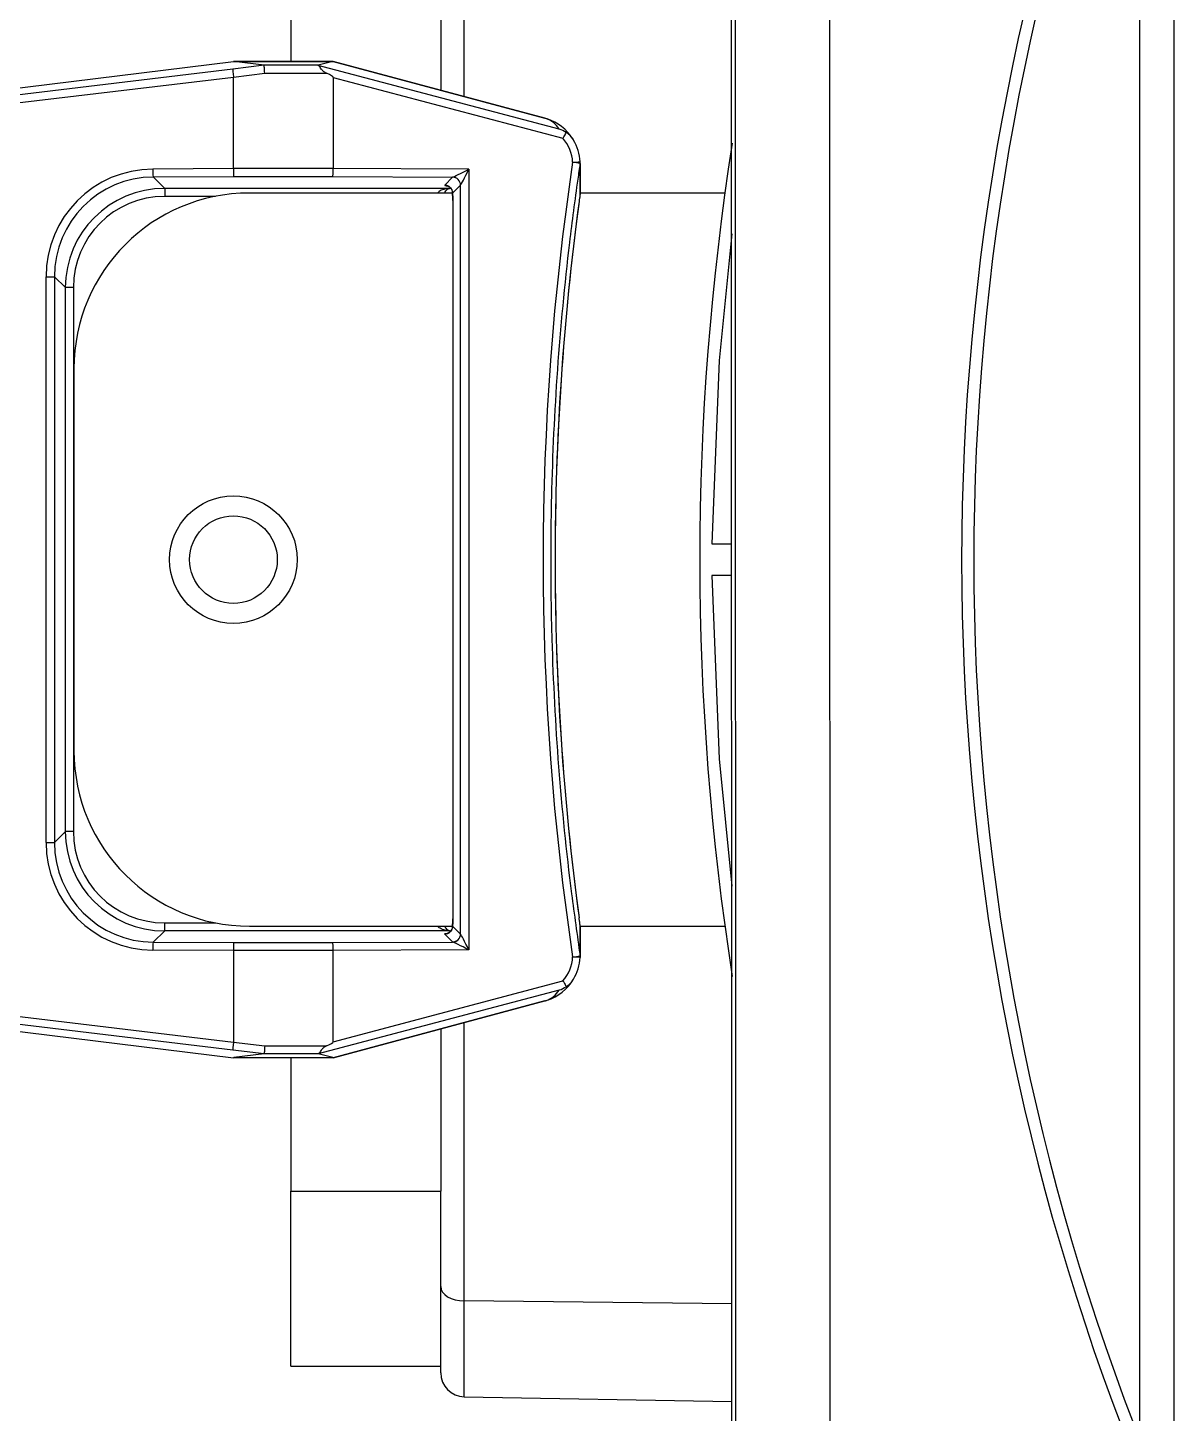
# Model space of a CAD drawing. Extents: x 8 to 113, y 1 to 87.
# Drawn here: x 44.79 to 46.229, y 35.747 to 37.486 of the extents above; entities that cross this region are included whole.
import ezdxf

# ---------------------------------------------------------------- set-up
doc = ezdxf.new("R2010")
doc.units = 0
doc.header["$MEASUREMENT"] = 0
doc.layers.add('OBJECT', color=7, linetype='CONTINUOUS')

msp = doc.modelspace()

# ---------------------------------------------------------------- linework, layer by layer
at = {"layer": 'OBJECT'}
for p, q in [((45.3083, 44.9982), (45.3083, 37.407)), ((45.1203, 40.0032), (45.1203, 37.4432)), ((45.6785, 35.473), (45.6781, 38.1614)), ((45.6735, 35.5047), (45.6731, 38.1297)), ((45.796, 38.1308), (45.7964, 35.5036)), ((46.2285, 35.6058), (46.2281, 38.0286)), ((46.1855, 35.7131), (46.1851, 37.9212)), ((45.3378, 37.3992), (45.3378, 37.7485)), ((44.7597, 37.4078), (45.0482, 37.4432)), ((45.0869, 37.4386), (45.0474, 37.4337)), ((45.0483, 37.4432), (45.0482, 37.4432)), ((45.1733, 37.4432), (45.0483, 37.4432)), ((45.0869, 37.4386), (45.0487, 37.4432)), ((45.0487, 37.4432), (45.1732, 37.4432)), ((45.1545, 37.4386), (45.0869, 37.4386)), ((45.1732, 37.4432), (45.1545, 37.4386)), ((45.4569, 37.3584), (45.1547, 37.4384)), ((45.4388, 37.372), (45.1733, 37.4432)), ((45.1733, 37.4432), (45.1733, 37.4432)), ((45.1733, 37.4432), (45.1733, 37.4432)), ((45.1733, 37.4432), (45.4389, 37.3721)), ((45.0474, 37.4337), (44.6388, 37.3847)), ((44.6395, 37.3748), (45.0483, 37.4238)), ((45.0483, 37.4238), (45.0875, 37.4286)), ((45.0483, 37.3088), (45.0483, 37.4238)), ((45.0875, 37.4286), (45.165, 37.4286)), ((45.1733, 37.4233), (45.1733, 37.3088)), ((45.1733, 37.4233), (45.4616, 37.3469)), ((45.4831, 37.3153), (45.4832, 37.3127)), ((45.4833, 37.3141), (45.4832, 37.3174)), ((45.4833, 37.2783), (45.4833, 37.3141)), ((45.0483, 37.3088), (44.9472, 37.3083)), ((44.9477, 37.2984), (45.0486, 37.2988)), ((44.9621, 37.284), (44.9477, 37.2984)), ((45.1733, 37.3088), (45.0483, 37.3088)), ((45.0483, 37.3088), (45.0483, 37.3088)), ((45.0486, 37.2988), (45.1731, 37.2988)), ((45.1731, 37.2988), (45.3233, 37.2981)), ((45.1733, 37.3088), (45.1733, 37.3088)), ((45.3436, 37.308), (45.1733, 37.3088)), ((45.3232, 37.298), (45.3133, 37.2882)), ((45.3436, 37.308), (45.3436, 36.3285)), ((45.3177, 37.284), (44.9621, 37.284)), ((44.9621, 37.284), (44.9621, 37.2741)), ((45.3232, 37.2782), (45.0683, 37.2782)), ((45.3183, 37.2838), (45.3192, 37.2841)), ((45.3187, 37.2836), (45.3183, 37.2838)), ((45.3192, 37.2841), (45.3187, 37.2836)), ((45.3233, 37.2782), (45.3331, 37.2881)), ((45.3331, 36.3484), (45.3331, 37.2881)), ((45.6648, 37.2782), (45.4833, 37.2782)), ((44.9621, 37.2741), (45.0257, 37.2741)), ((45.3234, 37.269), (45.3234, 36.3675)), ((45.3234, 37.269), (45.3234, 36.3675)), ((45.3234, 37.269), (45.3234, 37.269)), ((45.4832, 37.2769), (45.4832, 37.2767)), ((44.8133, 36.4632), (44.8133, 37.1732)), ((44.8133, 37.1732), (44.8238, 37.1732)), ((44.8238, 37.1732), (44.8238, 36.4632)), ((44.8238, 37.1732), (44.8375, 37.1595)), ((44.8375, 36.4769), (44.8375, 37.1595)), ((44.8475, 37.1595), (44.8375, 37.1595)), ((44.8475, 37.1595), (44.8475, 36.4769)), ((44.8483, 37.0582), (44.8483, 36.5782)), ((44.8133, 36.4632), (44.8238, 36.4632)), ((44.8238, 36.4632), (44.8375, 36.4769)), ((44.8475, 36.4769), (44.8375, 36.4769)), ((44.9621, 36.3524), (44.9621, 36.3624)), ((44.9621, 36.3624), (45.0257, 36.3624)), ((45.0683, 36.3582), (45.3232, 36.3582)), ((45.3233, 36.3582), (45.3331, 36.3484)), ((45.3234, 36.3675), (45.3234, 36.3675)), ((45.4832, 36.3595), (45.4832, 36.3597)), ((45.4833, 36.3582), (45.4833, 36.3223)), ((45.4833, 36.3582), (45.6648, 36.3582)), ((44.9621, 36.3524), (44.9477, 36.3381)), ((45.3177, 36.3524), (44.9621, 36.3524)), ((45.3232, 36.3384), (45.3133, 36.3483)), ((45.3187, 36.3528), (45.3183, 36.3526)), ((45.3183, 36.3526), (45.3192, 36.3523)), ((45.3192, 36.3523), (45.3187, 36.3528)), ((45.0483, 36.3277), (44.9472, 36.3281)), ((44.9477, 36.3381), (45.0486, 36.3376)), ((45.0483, 36.3277), (45.0483, 36.2127)), ((45.1733, 36.3277), (45.0483, 36.3277)), ((45.0483, 36.3277), (45.0483, 36.3277)), ((45.0486, 36.3376), (45.1731, 36.3376)), ((45.1731, 36.3376), (45.3233, 36.3383)), ((45.3436, 36.3285), (45.1733, 36.3277)), ((45.1733, 36.2131), (45.1733, 36.3277)), ((45.1733, 36.3277), (45.1733, 36.3277)), ((45.4831, 36.3211), (45.4832, 36.3238)), ((45.4833, 36.3223), (45.4832, 36.3191)), ((45.1733, 36.2131), (45.4616, 36.2895)), ((45.4569, 36.2781), (45.1547, 36.198)), ((44.6395, 36.2617), (45.0483, 36.2126)), ((45.1733, 36.1932), (45.4388, 36.2644)), ((45.4389, 36.2644), (45.1733, 36.1932)), ((45.0474, 36.2027), (44.6388, 36.2518)), ((45.3378, 35.8879), (45.3378, 36.2373)), ((44.7597, 36.2287), (45.0482, 36.1932)), ((45.3083, 36.2294), (45.3083, 36.0256)), ((45.0869, 36.1979), (45.0474, 36.2027)), ((45.0483, 36.2127), (45.0875, 36.2079)), ((45.0875, 36.2079), (45.165, 36.2079)), ((45.0483, 36.1932), (45.0482, 36.1932)), ((45.1733, 36.1932), (45.0483, 36.1932)), ((45.0869, 36.1979), (45.0487, 36.1933)), ((45.0487, 36.1933), (45.1732, 36.1933)), ((45.1545, 36.1979), (45.0869, 36.1979)), ((45.1203, 36.1932), (45.1203, 36.0256)), ((45.1732, 36.1933), (45.1545, 36.1979)), ((45.1733, 36.1932), (45.1733, 36.1932)), ((45.1733, 36.1932), (45.1733, 36.1932)), ((45.1203, 35.8062), (45.1203, 36.0256)), ((45.1203, 36.0256), (45.3083, 36.0256)), ((45.3083, 35.8062), (45.3083, 36.0256)), ((45.6735, 35.8844), (45.3378, 35.8879)), ((45.3378, 35.7677), (45.3378, 35.8879)), ((45.1203, 35.8062), (45.3083, 35.8062)), ((45.3378, 35.7677), (45.6735, 35.7618))]:
    msp.add_line(p, q, dxfattribs=at)
at = {"layer": 'OBJECT', "flags": 128}
for points in [[(45.0875, 37.4286), (45.0874, 37.4305), (45.0873, 37.4323), (45.0872, 37.434), (45.0871, 37.4355), (45.087, 37.4367), (45.0869, 37.4377), (45.0869, 37.4383), (45.0869, 37.4386)], [(45.6733, 37.2268), (45.6576, 37.0682), (45.6484, 36.8382)], [(45.6484, 36.7982), (45.6576, 36.5682), (45.6734, 36.4086)], [(45.0875, 36.2079), (45.0874, 36.206), (45.0873, 36.2042), (45.0872, 36.2025), (45.0871, 36.201), (45.087, 36.1997), (45.0869, 36.1988), (45.0869, 36.1982), (45.0869, 36.1979)], [(45.3083, 35.9059), (45.3089, 35.9024), (45.3106, 35.8991), (45.3133, 35.896), (45.3169, 35.8933), (45.3214, 35.8911), (45.3265, 35.8894), (45.332, 35.8883), (45.3378, 35.8879)]]:
    msp.add_lwpolyline(points, dxfattribs=at)
at = {"layer": 'OBJECT'}
for radius in [0.08, 0.055]:
    msp.add_circle((45.0483, 36.8182), radius, dxfattribs=at)
for centre, radius, start, end in [((49.0081, 36.8177), 3.0463, 159.0309, 200.9861), ((49.0083, 36.8177), 3.0313, 159.0309, 200.9861), ((45.4397, 37.3718), 0.000912, 163.5789, 166.1941), ((45.4311, 37.3431), 0.03, 71.9826, 75), ((45.4233, 37.3141), 0.06, 71.9826, 75), ((45.4311, 37.3431), 0.03, 30.6915, 71.9826), ((45.4373, 37.3569), 0.015, 71.981, 78.0259), ((45.4233, 37.3141), 0.06, 32.7683, 71.9826), ((45.4239, 37.3141), 0.05, 3.0951, 41.0152), ((45.4233, 37.3141), 0.06, 3.0951, 30.6343), ((49.0083, 36.8182), 3.375, 171.095, 188.9198), ((45.4337, 38.1), 0.7842, 272.9273, 273.6184), ((45.4276, 36.9931), 0.327, 80.2224, 81.8786), ((45.4739, 37.3169), 0.00934, 350.7405, 3.1119), ((45.4744, 37.3141), 0.00888, 350.5151, 359.9919), ((45.005, 37.3064), 0.0579, 178.0846, 187.9764), ((45.3231, 37.288), 0.0101, 0.5087, 89.4913), ((45.3231, 37.288), 0.0101, 0.6415, 89.0048), ((45.0683, 37.0582), 0.22, 90, 180), ((45.3132, 37.2781), 0.0101, 0.507, 89.4947), ((45.4733, 37.2783), 0.01, 350.9914, 0), ((45.4746, 37.2783), 0.00871, 351.0196, 359.9938), ((48.8233, 36.8182), 3.3715, 172.3396, 180), ((48.8233, 36.8182), 3.3716, 172.3396, 187.6604), ((48.8233, 36.8182), 3.3715, 180, 187.6604), ((45.0683, 36.5782), 0.22, 180, 270), ((45.3132, 36.3583), 0.0101, 270.508, 359.4903), ((45.4733, 36.3582), 0.01, 0, 9.0086), ((45.4746, 36.3582), 0.00871, 0.0062, 8.9804), ((45.3231, 36.3485), 0.0101, 270.5087, 359.4913), ((45.3231, 36.3484), 0.0101, 270.9969, 359.3568), ((45.005, 36.3301), 0.0579, 172.0234, 181.9156), ((45.4744, 36.3223), 0.00888, 0.0085, 9.4845), ((45.4239, 36.3223), 0.05, 318.9848, 356.9049), ((45.4273, 36.6456), 0.3293, 278.1238, 279.7682), ((45.4327, 35.5179), 0.8027, 86.3878, 87.0629), ((45.4233, 36.3223), 0.06, 329.3657, 356.9049), ((45.4739, 36.3196), 0.00934, 356.8855, 9.2629), ((45.4233, 36.3223), 0.06, 288.0174, 329.3657), ((45.4311, 36.2934), 0.03, 288.0174, 329.3085), ((45.4311, 36.2934), 0.03, 285, 288.0174), ((45.4403, 36.2648), 0.00149, 194.2007, 195.8171), ((45.4233, 36.3223), 0.06, 285, 288.0174), ((45.4373, 36.2795), 0.0149, 281.9781, 288.0356), ((45.3383, 35.7977), 0.03, 180, 269)]:
    msp.add_arc(centre, radius, start, end, dxfattribs=at)
for centre, major_axis, ratio, start_param, end_param in [((44.0703, 37.3232), (0.9787, 0.1198), 0.00637, 0.025792, 0.038881), ((45.0053, 37.4286), (0.0816, 0.01), 0.00637, 6.282798, 6.308978), ((45.1919, 37.4286), (0.0374, -0.01), 0.013598, 3.116926, 3.257527), ((45.6215, 37.3232), (0.4485, -0.1198), 0.013598, 3.110409, 3.116926), ((45.0486, 37.4238), (-0.00121, 0.00993), 0.026195, 0.052396, 1.564478), ((44.8589, 37.4005), (0.1894, 0.0233), 0.052407, 6.276733, 6.283087), ((44.9888, 37.4721), (0.1845, -0.0489), 0.05238, 0.013879, 0.314549), ((48.8143, 36.8182), (3.3775, 0), 0.999996, 2.993427, 3.289759), ((44.9482, 37.1728), (-0.0387, 0.1299), 0.994537, 5.999728, 7.562929), ((44.9487, 37.1728), (-0.0407, 0.1188), 0.993756, 5.959345, 7.522545), ((45.0486, 37.3088), (-0.00002, 0.01), 0.026383, 1.570735, 3.054265), ((45.1731, 37.3088), (0.00002, 0.01), 0.027111, 3.228923, 4.712453), ((45.3431, 37.2979), (0.02, 0), 0.087489, 3.000246, 3.054326), ((45.3431, 37.308), (0.0199, 0.0099), 0.010836, 3.250535, 4.734193), ((45.3431, 37.308), (0.01, 0.0199), 0.021745, 3.239645, 4.723303), ((44.9629, 37.1586), (0.089, -0.089), 0.993631, 2.359993, 3.923193), ((45.3195, 37.2785), (0.0117, 0.004), 0.411517, 1.295645, 1.497694), ((45.3212, 37.269), (0, 0.025), 0.087489, 4.712389, 5.090323), ((45.3431, 37.2879), (0.01, 0), 0.174977, 3.000246, 3.054326), ((44.9629, 37.1586), (-0.0819, 0.0819), 0.992433, 5.501585, 7.064785), ((44.9482, 36.4636), (0.0387, 0.1299), 0.994537, 1.861849, 3.425049), ((44.9487, 36.4636), (0.0407, 0.1188), 0.993756, 1.902233, 3.465433), ((44.9629, 36.4778), (0.089, 0.089), 0.993631, 2.359993, 3.923193), ((44.9629, 36.4778), (-0.0819, -0.0819), 0.992433, 5.501585, 7.064785), ((45.3212, 36.3675), (0, 0.025), 0.087489, 4.334455, 4.712389), ((45.3195, 36.3579), (0.0117, -0.004), 0.411517, 4.785491, 4.989143), ((45.3431, 36.3485), (0.01, 0), 0.174977, 3.228859, 3.282939), ((45.3431, 36.3285), (-0.01, 0.0199), 0.021745, 4.701475, 6.185133), ((45.0486, 36.3277), (0.00002, 0.01), 0.026383, 0.087327, 1.570857), ((45.1731, 36.3277), (-0.00002, 0.01), 0.027111, 4.712325, 6.195854), ((45.3431, 36.3386), (0.02, 0), 0.087489, 3.228859, 3.282939), ((45.3431, 36.3285), (0.0199, -0.0099), 0.010836, 1.548992, 3.03265), ((45.0486, 36.2127), (0.00121, 0.00993), 0.026195, 1.577115, 3.089197), ((44.8589, 36.2359), (0.1894, -0.0233), 0.052407, 0.000098, 0.006453), ((44.9888, 36.1644), (0.1845, 0.0489), 0.05238, 5.968636, 6.269306), ((44.0703, 36.3132), (0.9787, -0.1198), 0.00637, 6.244304, 6.257393), ((45.0053, 36.2079), (0.0816, -0.01), 0.00637, 6.257393, 6.283573), ((45.1919, 36.2079), (0.0374, 0.01), 0.013598, 3.025658, 3.166259), ((45.6215, 36.3132), (0.4485, 0.1198), 0.013598, 3.166259, 3.172777)]:
    msp.add_ellipse(centre, major_axis=major_axis, ratio=ratio, start_param=start_param, end_param=end_param, dxfattribs=at)
for points, knots in [([(45.165, 37.4286), (45.1635, 37.4294), (45.161, 37.4307), (45.1584, 37.4337), (45.1569, 37.4363), (45.1557, 37.4379), (45.155, 37.4383), (45.1547, 37.4384)], [0, 0, 0, 0, 0.2815, 0.477143, 0.672465, 0.878459, 1, 1, 1, 1]), ([(45.4658, 37.3542), (45.4629, 37.3558), (45.46, 37.3574), (45.4569, 37.3584), (45.4569, 37.3584)], [0, 0, 0, 0, 0.980022, 1, 1, 1, 1]), ([(45.4616, 37.3469), (45.4616, 37.347), (45.462, 37.3475), (45.4629, 37.3491), (45.4643, 37.3514), (45.4653, 37.3532), (45.4657, 37.354), (45.4658, 37.3542)], [0, 0, 0, 0, 0.01718, 0.202305, 0.556615, 0.898384, 1, 1, 1, 1]), ([(45.475, 37.3447), (45.4749, 37.3448), (45.4733, 37.3475), (45.4704, 37.351), (45.4668, 37.3535), (45.4658, 37.3542)], [0, 0, 0, 0, 0.021195, 0.717119, 1, 1, 1, 1]), ([(45.4831, 37.3153), (45.4822, 37.3088), (45.4773, 37.2758), (45.4591, 37.1368), (45.4478, 36.9773), (45.4462, 36.8377), (45.4463, 36.7782), (45.4489, 36.6381), (45.4608, 36.4786), (45.4795, 36.347), (45.4831, 36.3211)], [0, 0, 0, 0, 0.0200469, 0.1002402, 0.4213556, 0.4999999, 0.520047, 0.6002403, 0.9213555, 1, 1, 1, 1]), ([(45.4832, 37.3127), (45.4832, 37.3104), (45.4832, 37.2988), (45.4832, 37.2867), (45.4832, 37.2769)], [0, 0, 0, 0, 0.194243, 1, 1, 1, 1]), ([(45.3177, 37.284), (45.3164, 37.2838), (45.3131, 37.2833), (45.3087, 37.2817), (45.3057, 37.2798), (45.3049, 37.2787), (45.3045, 37.2782)], [0, 0, 0, 0, 0.30267, 0.734364, 0.898333, 1, 1, 1, 1]), ([(45.3133, 37.2882), (45.3133, 37.2879), (45.3133, 37.2875), (45.3159, 37.2871), (45.3171, 37.2869)], [0, 0, 0, 0, 0.521247, 1, 1, 1, 1]), ([(45.3135, 37.2782), (45.3137, 37.2787), (45.3142, 37.2803), (45.3159, 37.2824), (45.3174, 37.2833), (45.3183, 37.2838)], [0, 0, 0, 0, 0.147875, 0.466594, 1, 1, 1, 1]), ([(45.3171, 37.287), (45.3171, 37.287), (45.317, 37.2871), (45.3177, 37.2868), (45.319, 37.2862), (45.3209, 37.2847), (45.3225, 37.282), (45.3234, 37.2795), (45.3232, 37.2781), (45.3231, 37.2779)], [0, 0, 0, 0, 0.086967, 0.202808, 0.323618, 0.496532, 0.716038, 0.955324, 1, 1, 1, 1]), ([(45.3192, 37.2841), (45.3188, 37.2841), (45.3183, 37.284), (45.3177, 37.284), (45.3177, 37.284)], [0, 0, 0, 0, 0.913417, 1, 1, 1, 1]), ([(45.3232, 37.2785), (45.3232, 37.2776), (45.3234, 37.2748), (45.3234, 37.2714), (45.3234, 37.269)], [0, 0, 0, 0, 0.296128, 1, 1, 1, 1]), ([(45.4832, 37.2769), (45.483, 37.2752), (45.4825, 37.2722), (45.4821, 37.269), (45.4819, 37.2677)], [0, 0, 0, 0, 0.564671, 1, 1, 1, 1]), ([(45.6484, 36.8382), (45.6489, 36.8382), (45.6494, 36.8382), (45.6714, 36.8382), (45.6733, 36.8382)], [0, 0, 0, 0, 0.910712, 1, 1, 1, 1]), ([(45.6733, 36.7982), (45.673, 36.7982), (45.6513, 36.7982), (45.6498, 36.7982), (45.6484, 36.7982)], [0, 0, 0, 0, 0.01597, 1, 1, 1, 1]), ([(45.3177, 36.3524), (45.3164, 36.3526), (45.3131, 36.3531), (45.3087, 36.3547), (45.3057, 36.3567), (45.3049, 36.3578), (45.3045, 36.3582)], [0, 0, 0, 0, 0.30267, 0.734364, 0.898333, 1, 1, 1, 1]), ([(45.3135, 36.3582), (45.3137, 36.3577), (45.3142, 36.3561), (45.3159, 36.3541), (45.3174, 36.3532), (45.3183, 36.3526)], [0, 0, 0, 0, 0.147875, 0.466594, 1, 1, 1, 1]), ([(45.3231, 36.3578), (45.323, 36.3572), (45.323, 36.3556), (45.3219, 36.3532), (45.3203, 36.3513), (45.3187, 36.3501), (45.3176, 36.3496), (45.3171, 36.3494), (45.317, 36.3494), (45.317, 36.3494)], [0, 0, 0, 0, 0.1270039, 0.3490076, 0.5311583, 0.6827467, 0.8013647, 0.9054725, 1, 1, 1, 1]), ([(45.3234, 36.3675), (45.3234, 36.3646), (45.3234, 36.3612), (45.3232, 36.3584), (45.3232, 36.358)], [0, 0, 0, 0, 0.835425, 1, 1, 1, 1]), ([(45.4832, 36.3595), (45.483, 36.3612), (45.4825, 36.3642), (45.4821, 36.3674), (45.4819, 36.3688)], [0, 0, 0, 0, 0.564671, 1, 1, 1, 1]), ([(45.4832, 36.3238), (45.4832, 36.326), (45.4832, 36.3376), (45.4832, 36.3497), (45.4832, 36.3595)], [0, 0, 0, 0, 0.194243, 1, 1, 1, 1]), ([(45.3133, 36.3483), (45.3133, 36.3485), (45.3133, 36.349), (45.3159, 36.3493), (45.3171, 36.3495)], [0, 0, 0, 0, 0.5226322, 1, 1, 1, 1]), ([(45.3192, 36.3523), (45.3188, 36.3524), (45.3183, 36.3524), (45.3177, 36.3524), (45.3177, 36.3524)], [0, 0, 0, 0, 0.913423, 1, 1, 1, 1]), ([(45.4616, 36.2895), (45.4616, 36.2895), (45.462, 36.2889), (45.4629, 36.2874), (45.4643, 36.285), (45.4653, 36.2832), (45.4657, 36.2824), (45.4658, 36.2823)], [0, 0, 0, 0, 0.017155, 0.20226, 0.556605, 0.898365, 1, 1, 1, 1]), ([(45.4658, 36.2823), (45.4682, 36.2842), (45.4717, 36.2869), (45.4742, 36.2905), (45.4749, 36.2917), (45.475, 36.2918)], [0, 0, 0, 0, 0.696355, 0.97882, 1, 1, 1, 1]), ([(45.4569, 36.2781), (45.4569, 36.2781), (45.46, 36.279), (45.4629, 36.2807), (45.4658, 36.2823)], [0, 0, 0, 0, 0.019978, 1, 1, 1, 1]), ([(45.165, 36.2079), (45.1635, 36.2071), (45.161, 36.2057), (45.1584, 36.2027), (45.1569, 36.2002), (45.1557, 36.1986), (45.155, 36.1982), (45.1547, 36.198)], [0, 0, 0, 0, 0.281506, 0.477148, 0.6724679, 0.8784676, 1, 1, 1, 1]), ([(45.3083, 35.7977), (45.3083, 35.7991), (45.3083, 35.8018), (45.3083, 35.8243), (45.3083, 35.8584), (45.3083, 35.8902), (45.3083, 35.9059)], [0, 0, 0, 0, 0.246611, 0.500001, 0.75339, 1, 1, 1, 1])]:
    msp.add_open_spline(points, degree=3, knots=knots, dxfattribs=at)

doc.saveas('drawing.dxf')
